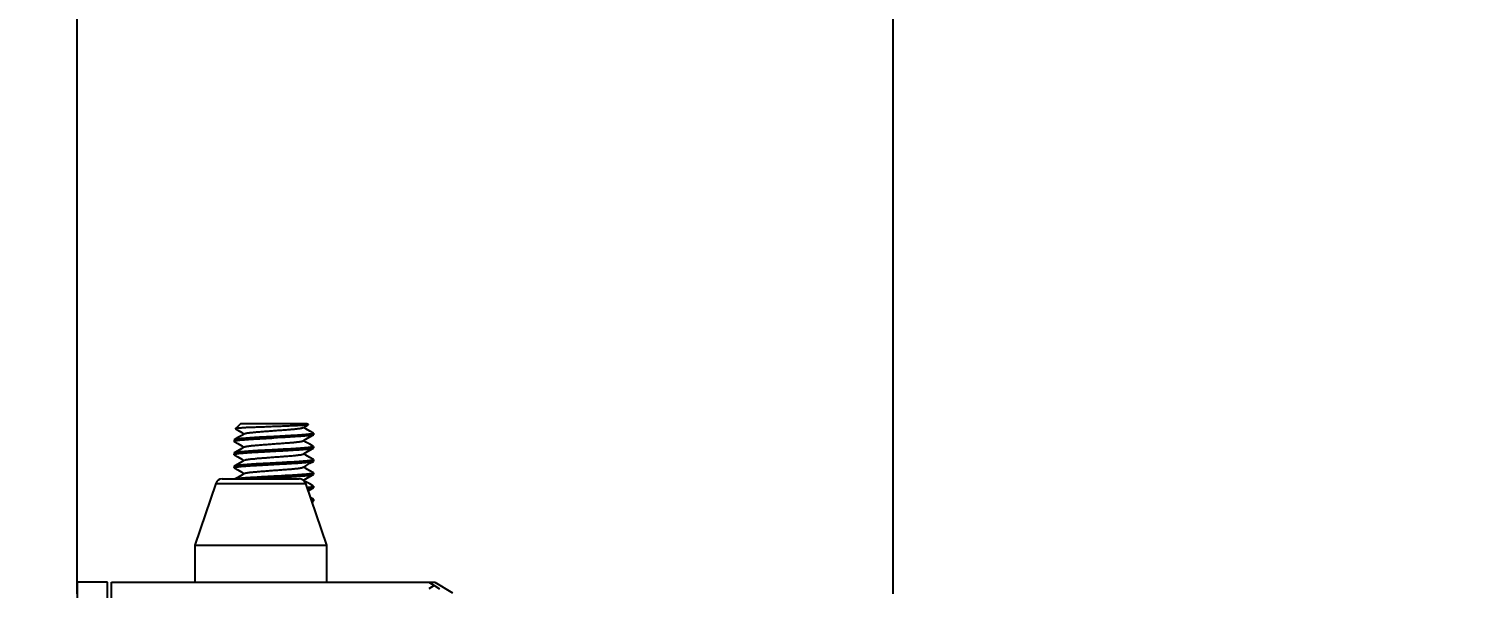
# Model space of a CAD drawing. Header units: millimetres. Extents: x 1409 to 26878, y 589 to 5187.
# Drawn here: x 18723.6 to 18832, y 3937.1 to 3979.4 of the extents above; entities that cross this region are included whole.
import ezdxf

# ---------------------------------------------------------------- set-up
doc = ezdxf.new("R2010")
doc.units = ezdxf.units.MM
doc.layers.add('02___PRT_ALL_AXES', color=7, linetype='Continuous')
doc.styles.get("Standard").update_dxf_attribs({"font": 'arial.ttf'})
doc.dimstyles.new('ISO-25', dxfattribs={"dimtxt": 50, "dimasz": 50, "dimexe": 1.25, "dimexo": 0.625, "dimtad": 1, "dimtxsty": 'Standard', "dimcen": 2.5, "dimadec": 0, "dimazin": 0, "dimtfac": 1, "dimtmove": 0, "dimatfit": 3, "dimfxl": 1, "dimarcsym": 0})

# ---------------------------------------------------------------- blocks, each defined once
blk = doc.blocks.new('*D82')
at = {"color": 0, "lineweight": -2, "transparency": 16777216}
for p, q in [((18727.3, 3936.72), (18727.3, 4252.58)), ((18788.9, 3936.72), (18788.9, 4252.58)), ((18677.3, 4251.33), (18627.3, 4251.33)), ((18788.9, 4251.33), (18727.3, 4251.33)), ((18838.9, 4251.33), (18888.9, 4251.33))]:
    blk.add_line(p, q, dxfattribs=at)
at = {"color": 0, "transparency": 16777216}
for points in [[(18677.3, 4259.66), (18677.3, 4242.99), (18727.3, 4251.33)], [(18838.9, 4259.66), (18838.9, 4242.99), (18788.9, 4251.33)]]:
    blk.add_solid(points, dxfattribs=at)
at = {"layer": 'Defpoints', "color": 0, "transparency": 16777216}
for p in [(18727.3, 4251.33), (18727.3, 3936.1), (18788.9, 3936.1)]:
    blk.add_point(p, dxfattribs=at)
at = {"color": 0, "transparency": 16777216, "insert": (18758.1, 4284.32), "char_height": 50, "attachment_point": 5}
blk.add_mtext('61,6 [2 3/8"]', dxfattribs=at)
blk = doc.blocks.new('5555')
at = {"color": 7, "linetype": 'Continuous'}
for p, q in [((2267.3, 3846.51), (2266.9, 3846.1)), ((2266.9, 3846.1), (2266.9, 3846.09)), ((2267.3, 3846.51), (2272.3, 3846.51)), ((2272.3, 3846.51), (2272.39, 3846.42)), ((2272.39, 3846.42), (2272.39, 3846.41)), ((2266.81, 3845.27), (2266.8, 3845.26)), ((2272.79, 3845.77), (2272.8, 3845.76)), ((2272.8, 3845.66), (2272.79, 3845.64)), ((2266.81, 3844.27), (2266.8, 3844.26)), ((2266.81, 3844.14), (2266.8, 3844.16)), ((2272.79, 3844.77), (2272.8, 3844.76)), ((2272.79, 3844.64), (2272.8, 3844.66)), ((2266.81, 3843.27), (2266.8, 3843.26)), ((2266.81, 3843.14), (2266.8, 3843.16)), ((2272.79, 3843.77), (2272.8, 3843.76)), ((2272.79, 3843.64), (2272.8, 3843.66)), ((2272.79, 3842.77), (2272.8, 3842.76)), ((2265.41, 3841.97), (2263.83, 3837.31)), ((2265.41, 3841.97), (2272.19, 3841.97)), ((2265.89, 3842.31), (2271.72, 3842.31)), ((2272.19, 3841.97), (2273.78, 3837.31)), ((2272.79, 3842.64), (2272.8, 3842.66)), ((2272.8, 3841.76), (2272.79, 3841.77)), ((2272.79, 3841.64), (2272.8, 3841.66)), ((2272.79, 3840.77), (2272.55, 3840.91)), ((2272.67, 3840.57), (2272.79, 3840.64)), ((2272.8, 3840.76), (2272.79, 3840.77)), ((2272.79, 3840.64), (2272.8, 3840.66)), ((2263.83, 3837.31), (2273.78, 3837.31)), ((2254.95, 3834.51), (2254.95, 3497.01)), ((2257.25, 3834.51), (2254.95, 3834.51)), ((2257.25, 3497.01), (2257.25, 3834.51)), ((2257.55, 3824.21), (2257.55, 3834.51)), ((2257.55, 3834.51), (2281.95, 3834.51)), ((2281.51, 3834.51), (2281.91, 3834.26)), ((2281.91, 3834.26), (2281.51, 3834.01)), ((2282.34, 3833.99), (2281.91, 3834.26)), ((2281.95, 3834.51), (2283.29, 3833.7))]:
    blk.add_line(p, q, dxfattribs=at)
for points in [[(2266.9, 3846.09), (2267.09, 3845.99), (2267.39, 3845.81), (2267.56, 3845.71)], [(2272.01, 3846.19), (2272.22, 3846.31), (2272.39, 3846.41)], [(2272.79, 3845.77), (2272.52, 3845.93), (2272.22, 3846.1), (2272.04, 3846.21)], [(2267.6, 3845.73), (2267.38, 3845.6), (2267.08, 3845.43), (2266.81, 3845.27)], [(2266.81, 3845.14), (2267.09, 3844.99), (2267.39, 3844.81), (2267.56, 3844.71)], [(2272.01, 3845.19), (2272.22, 3845.31), (2272.52, 3845.49), (2272.79, 3845.64)], [(2272.79, 3844.77), (2272.52, 3844.93), (2272.22, 3845.1), (2272.04, 3845.21)], [(2267.6, 3844.73), (2267.38, 3844.6), (2267.08, 3844.43), (2266.81, 3844.27)], [(2266.81, 3844.14), (2267.09, 3843.99), (2267.39, 3843.81), (2267.56, 3843.71)], [(2272.01, 3844.19), (2272.22, 3844.31), (2272.52, 3844.49), (2272.79, 3844.64)], [(2272.79, 3843.77), (2272.52, 3843.93), (2272.22, 3844.1), (2272.04, 3844.21)], [(2267.6, 3843.73), (2267.38, 3843.6), (2267.08, 3843.43), (2266.81, 3843.27)], [(2266.81, 3843.14), (2267.09, 3842.99), (2267.39, 3842.81), (2267.56, 3842.71)], [(2272.01, 3843.19), (2272.22, 3843.31), (2272.52, 3843.49), (2272.79, 3843.64)], [(2272.79, 3842.77), (2272.52, 3842.93), (2272.22, 3843.1), (2272.04, 3843.21)], [(2267.6, 3842.73), (2267.38, 3842.6), (2267.08, 3842.43), (2266.88, 3842.31)], [(2272.02, 3842.2), (2272.22, 3842.31), (2272.52, 3842.49), (2272.79, 3842.64)], [(2272.79, 3841.77), (2272.52, 3841.93), (2272.22, 3842.1), (2272.04, 3842.21)], [(2272.38, 3841.41), (2272.52, 3841.49), (2272.79, 3841.64)]]:
    blk.add_lwpolyline(points, dxfattribs=at)
for centre, start, end in [((2265.89, 3841.81), 90, 161.222), ((2271.72, 3841.81), 18.778, 90)]:
    blk.add_arc(centre, 0.5, start, end, dxfattribs=at)
for points, knots in [([(2272.37, 3846.4), (2272.36, 3846.4), (2272.34, 3846.4), (2272.32, 3846.39), (2272.28, 3846.39), (2272.24, 3846.38), (2272.2, 3846.38), (2272.13, 3846.37), (2272.02, 3846.36), (2271.89, 3846.35), (2271.73, 3846.34), (2271.55, 3846.33), (2271.36, 3846.32), (2271.15, 3846.32), (2270.84, 3846.3), (2270.45, 3846.29), (2269.95, 3846.27), (2269.45, 3846.25), (2269.03, 3846.23), (2268.7, 3846.22), (2268.47, 3846.21), (2268.25, 3846.2), (2268.04, 3846.19), (2267.84, 3846.19), (2267.66, 3846.18), (2267.5, 3846.17), (2267.35, 3846.16), (2267.24, 3846.15), (2267.16, 3846.14), (2267.11, 3846.14), (2267.07, 3846.14), (2267.03, 3846.13), (2266.99, 3846.13), (2266.96, 3846.12), (2266.94, 3846.12), (2266.92, 3846.11), (2266.91, 3846.11), (2266.9, 3846.11), (2266.9, 3846.11), (2266.9, 3846.1), (2266.9, 3846.1)], [0, 0, 0, 0, 0.003948, 0.00899, 0.01512, 0.022325, 0.030594, 0.039905, 0.061553, 0.087067, 0.116196, 0.148663, 0.184163, 0.222362, 0.262911, 0.34956, 0.441011, 0.534058, 0.625507, 0.669662, 0.712279, 0.753005, 0.791514, 0.827491, 0.860657, 0.890747, 0.917533, 0.940812, 0.951081, 0.960412, 0.96879, 0.976198, 0.982625, 0.988065, 0.992513, 0.99597, 0.99733, 0.998448, 0.999333, 1, 1, 1, 1]), ([(2267.6, 3845.73), (2267.6, 3845.73), (2267.61, 3845.74), (2267.63, 3845.74), (2267.66, 3845.75), (2267.68, 3845.76), (2267.72, 3845.77), (2267.77, 3845.78), (2267.84, 3845.79), (2267.94, 3845.8), (2268.06, 3845.82), (2268.19, 3845.83), (2268.34, 3845.84), (2268.49, 3845.86), (2268.72, 3845.88), (2269.02, 3845.9), (2269.41, 3845.93), (2269.8, 3845.96), (2270.2, 3845.99), (2270.58, 3846.02), (2270.88, 3846.04), (2271.11, 3846.06), (2271.27, 3846.07), (2271.41, 3846.09), (2271.54, 3846.1), (2271.66, 3846.12), (2271.76, 3846.13), (2271.84, 3846.14), (2271.89, 3846.15), (2271.92, 3846.16), (2271.95, 3846.17), (2271.97, 3846.17), (2271.99, 3846.18), (2272, 3846.19), (2272.01, 3846.19)], [0, 0, 0, 0, 0.00367, 0.008268, 0.013815, 0.020314, 0.02776, 0.036146, 0.055692, 0.078812, 0.105333, 0.135051, 0.167723, 0.203095, 0.240876, 0.322432, 0.40975, 0.499999, 0.590248, 0.677567, 0.759122, 0.796904, 0.832273, 0.86495, 0.894664, 0.921187, 0.944307, 0.96385, 0.972239, 0.979687, 0.986183, 0.991728, 0.996326, 1, 1, 1, 1]), ([(2272.39, 3846.41), (2272.38, 3846.41), (2272.38, 3846.41), (2272.37, 3846.4), (2272.37, 3846.4)], [0, 0, 0, 0, 0.422017, 1, 1, 1, 1]), ([(2266.8, 3845.16), (2266.8, 3845.16), (2266.8, 3845.16), (2266.81, 3845.17), (2266.81, 3845.17), (2266.82, 3845.17), (2266.83, 3845.18), (2266.83, 3845.18), (2266.85, 3845.19), (2266.87, 3845.19), (2266.89, 3845.2), (2266.93, 3845.21), (2266.98, 3845.21), (2267.03, 3845.22), (2267.09, 3845.23), (2267.16, 3845.24), (2267.23, 3845.25), (2267.34, 3845.26), (2267.49, 3845.27), (2267.69, 3845.28), (2267.9, 3845.3), (2268.14, 3845.32), (2268.39, 3845.33), (2268.66, 3845.35), (2268.93, 3845.36), (2269.32, 3845.38), (2269.61, 3845.4), (2269.8, 3845.41)], [0, 0, 0, 0, 0.001328, 0.002902, 0.004879, 0.007337, 0.010318, 0.013844, 0.017928, 0.022575, 0.033566, 0.046822, 0.062332, 0.08007, 0.099995, 0.122065, 0.146235, 0.172447, 0.230742, 0.296409, 0.368818, 0.447283, 0.531053, 0.619324, 0.711239, 0.805938, 1, 1, 1, 1]), ([(2266.81, 3845.14), (2266.81, 3845.15), (2266.81, 3845.15), (2266.81, 3845.15), (2266.8, 3845.16), (2266.8, 3845.16), (2266.8, 3845.16)], [0, 0, 0, 0, 0.329526, 0.597207, 0.813915, 1, 1, 1, 1]), ([(2269.8, 3845.51), (2269.62, 3845.5), (2269.26, 3845.48), (2268.81, 3845.46), (2268.47, 3845.44), (2268.23, 3845.42), (2268, 3845.41), (2267.79, 3845.39), (2267.59, 3845.38), (2267.41, 3845.36), (2267.26, 3845.35), (2267.12, 3845.33), (2267.03, 3845.32), (2266.96, 3845.31), (2266.92, 3845.3), (2266.88, 3845.3), (2266.85, 3845.29), (2266.83, 3845.28), (2266.82, 3845.28), (2266.82, 3845.27), (2266.81, 3845.27)], [0, 0, 0, 0, 0.184087, 0.361931, 0.446591, 0.527462, 0.603841, 0.675081, 0.74058, 0.799785, 0.8522, 0.897387, 0.934985, 0.950841, 0.964701, 0.976546, 0.986365, 0.994165, 0.997323, 1, 1, 1, 1]), ([(2267.6, 3844.73), (2267.6, 3844.73), (2267.61, 3844.74), (2267.63, 3844.74), (2267.66, 3844.75), (2267.68, 3844.76), (2267.72, 3844.77), (2267.77, 3844.78), (2267.84, 3844.79), (2267.94, 3844.8), (2268.06, 3844.82), (2268.19, 3844.83), (2268.34, 3844.84), (2268.49, 3844.86), (2268.72, 3844.88), (2269.02, 3844.9), (2269.41, 3844.93), (2269.8, 3844.96), (2270.2, 3844.99), (2270.58, 3845.02), (2270.88, 3845.04), (2271.11, 3845.06), (2271.27, 3845.07), (2271.41, 3845.09), (2271.54, 3845.1), (2271.66, 3845.12), (2271.76, 3845.13), (2271.84, 3845.14), (2271.89, 3845.15), (2271.92, 3845.16), (2271.95, 3845.17), (2271.97, 3845.17), (2271.99, 3845.18), (2272, 3845.19), (2272.01, 3845.19)], [0, 0, 0, 0, 0.003673, 0.008273, 0.013818, 0.020314, 0.02776, 0.036149, 0.055695, 0.078813, 0.105337, 0.135051, 0.167726, 0.203097, 0.240877, 0.322433, 0.409752, 0.500001, 0.590249, 0.677567, 0.759124, 0.796904, 0.832276, 0.864949, 0.894665, 0.921188, 0.944306, 0.963853, 0.97224, 0.979685, 0.986183, 0.991729, 0.996329, 1, 1, 1, 1]), ([(2272.8, 3845.76), (2272.8, 3845.76), (2272.8, 3845.75), (2272.8, 3845.75), (2272.79, 3845.75), (2272.79, 3845.74), (2272.78, 3845.74), (2272.77, 3845.74), (2272.76, 3845.73), (2272.74, 3845.73), (2272.71, 3845.72), (2272.67, 3845.71), (2272.62, 3845.7), (2272.57, 3845.7), (2272.51, 3845.69), (2272.45, 3845.68), (2272.37, 3845.67), (2272.26, 3845.66), (2272.11, 3845.65), (2271.92, 3845.63), (2271.7, 3845.62), (2271.46, 3845.6), (2271.21, 3845.59), (2270.95, 3845.57), (2270.67, 3845.56), (2270.29, 3845.53), (2270, 3845.52), (2269.8, 3845.51)], [0, 0, 0, 0, 0.001328, 0.002903, 0.00488, 0.00734, 0.010322, 0.013847, 0.017929, 0.022574, 0.033566, 0.046826, 0.062334, 0.080068, 0.099995, 0.122069, 0.146236, 0.172445, 0.230745, 0.296408, 0.36882, 0.447283, 0.531057, 0.619321, 0.711234, 0.805943, 1, 1, 1, 1]), ([(2272.79, 3845.64), (2272.79, 3845.64), (2272.78, 3845.64), (2272.77, 3845.64), (2272.75, 3845.63), (2272.72, 3845.62), (2272.69, 3845.61), (2272.65, 3845.61), (2272.58, 3845.6), (2272.48, 3845.58), (2272.35, 3845.57), (2272.19, 3845.56), (2272.01, 3845.54), (2271.82, 3845.53), (2271.61, 3845.51), (2271.38, 3845.5), (2271.14, 3845.48), (2270.79, 3845.46), (2270.35, 3845.44), (2269.99, 3845.42), (2269.8, 3845.41)], [0, 0, 0, 0, 0.002677, 0.005834, 0.013634, 0.023455, 0.0353, 0.049159, 0.065015, 0.102613, 0.147799, 0.200216, 0.25942, 0.324919, 0.396159, 0.472539, 0.553409, 0.638069, 0.815914, 1, 1, 1, 1]), ([(2266.8, 3844.16), (2266.8, 3844.16), (2266.8, 3844.16), (2266.81, 3844.17), (2266.81, 3844.17), (2266.82, 3844.17), (2266.83, 3844.18), (2266.83, 3844.18), (2266.85, 3844.19), (2266.87, 3844.19), (2266.89, 3844.2), (2266.93, 3844.21), (2266.98, 3844.21), (2267.03, 3844.22), (2267.09, 3844.23), (2267.16, 3844.24), (2267.23, 3844.25), (2267.34, 3844.26), (2267.49, 3844.27), (2267.69, 3844.28), (2267.9, 3844.3), (2268.14, 3844.32), (2268.39, 3844.33), (2268.66, 3844.35), (2268.93, 3844.36), (2269.32, 3844.38), (2269.61, 3844.4), (2269.8, 3844.41)], [0, 0, 0, 0, 0.001328, 0.002903, 0.00488, 0.00734, 0.010322, 0.013847, 0.017929, 0.022574, 0.033566, 0.046826, 0.062334, 0.080068, 0.099995, 0.122069, 0.146236, 0.172445, 0.230745, 0.296408, 0.36882, 0.447283, 0.531057, 0.619321, 0.711234, 0.805943, 1, 1, 1, 1]), ([(2269.8, 3844.51), (2269.62, 3844.5), (2269.26, 3844.48), (2268.81, 3844.46), (2268.47, 3844.44), (2268.23, 3844.42), (2268, 3844.41), (2267.79, 3844.39), (2267.59, 3844.38), (2267.41, 3844.36), (2267.26, 3844.35), (2267.12, 3844.33), (2267.03, 3844.32), (2266.96, 3844.31), (2266.92, 3844.3), (2266.88, 3844.3), (2266.85, 3844.29), (2266.83, 3844.28), (2266.82, 3844.28), (2266.82, 3844.27), (2266.81, 3844.27)], [0, 0, 0, 0, 0.184094, 0.361926, 0.446592, 0.527463, 0.60384, 0.67508, 0.740578, 0.799785, 0.852198, 0.897387, 0.934982, 0.950842, 0.964701, 0.976543, 0.986362, 0.994166, 0.997324, 1, 1, 1, 1]), ([(2267.6, 3843.73), (2267.6, 3843.73), (2267.61, 3843.74), (2267.63, 3843.74), (2267.66, 3843.75), (2267.68, 3843.76), (2267.72, 3843.77), (2267.77, 3843.78), (2267.84, 3843.79), (2267.94, 3843.8), (2268.06, 3843.82), (2268.19, 3843.83), (2268.34, 3843.84), (2268.49, 3843.86), (2268.72, 3843.88), (2269.02, 3843.9), (2269.41, 3843.93), (2269.8, 3843.96), (2270.2, 3843.99), (2270.58, 3844.02), (2270.88, 3844.04), (2271.11, 3844.06), (2271.27, 3844.07), (2271.41, 3844.09), (2271.54, 3844.1), (2271.66, 3844.12), (2271.76, 3844.13), (2271.84, 3844.14), (2271.89, 3844.15), (2271.92, 3844.16), (2271.95, 3844.17), (2271.97, 3844.17), (2271.99, 3844.18), (2272, 3844.19), (2272.01, 3844.19)], [0, 0, 0, 0, 0.003672, 0.008269, 0.013813, 0.020312, 0.027761, 0.036148, 0.05569, 0.078813, 0.105333, 0.13505, 0.167725, 0.203094, 0.240877, 0.322432, 0.409751, 0.5, 0.590249, 0.677568, 0.759123, 0.796906, 0.832275, 0.86495, 0.894667, 0.921187, 0.94431, 0.963852, 0.972239, 0.979687, 0.986187, 0.991731, 0.996328, 1, 1, 1, 1]), ([(2272.8, 3844.76), (2272.8, 3844.76), (2272.8, 3844.75), (2272.8, 3844.75), (2272.79, 3844.75), (2272.79, 3844.74), (2272.78, 3844.74), (2272.77, 3844.74), (2272.76, 3844.73), (2272.74, 3844.73), (2272.71, 3844.72), (2272.67, 3844.71), (2272.62, 3844.7), (2272.57, 3844.7), (2272.51, 3844.69), (2272.45, 3844.68), (2272.37, 3844.67), (2272.26, 3844.66), (2272.11, 3844.65), (2271.92, 3844.63), (2271.7, 3844.62), (2271.46, 3844.6), (2271.21, 3844.59), (2270.95, 3844.57), (2270.67, 3844.56), (2270.29, 3844.53), (2270, 3844.52), (2269.8, 3844.51)], [0, 0, 0, 0, 0.001328, 0.002903, 0.00488, 0.00734, 0.010322, 0.013847, 0.017929, 0.022574, 0.033566, 0.046826, 0.062334, 0.080068, 0.099995, 0.122069, 0.146236, 0.172445, 0.230745, 0.296408, 0.36882, 0.447283, 0.531057, 0.619321, 0.711234, 0.805943, 1, 1, 1, 1]), ([(2269.8, 3844.41), (2269.99, 3844.42), (2270.35, 3844.44), (2270.79, 3844.46), (2271.14, 3844.48), (2271.38, 3844.5), (2271.61, 3844.51), (2271.82, 3844.53), (2272.01, 3844.54), (2272.19, 3844.56), (2272.35, 3844.57), (2272.48, 3844.58), (2272.58, 3844.6), (2272.65, 3844.61), (2272.69, 3844.61), (2272.72, 3844.62), (2272.75, 3844.63), (2272.77, 3844.64), (2272.78, 3844.64), (2272.79, 3844.64), (2272.79, 3844.64)], [0, 0, 0, 0, 0.184087, 0.361931, 0.446591, 0.527462, 0.603841, 0.675081, 0.74058, 0.799785, 0.8522, 0.897387, 0.934985, 0.950841, 0.964701, 0.976546, 0.986365, 0.994165, 0.997323, 1, 1, 1, 1]), ([(2266.8, 3843.16), (2266.8, 3843.16), (2266.8, 3843.16), (2266.81, 3843.17), (2266.81, 3843.17), (2266.82, 3843.17), (2266.83, 3843.18), (2266.83, 3843.18), (2266.85, 3843.19), (2266.87, 3843.19), (2266.89, 3843.2), (2266.93, 3843.21), (2266.98, 3843.21), (2267.03, 3843.22), (2267.09, 3843.23), (2267.16, 3843.24), (2267.23, 3843.25), (2267.34, 3843.26), (2267.49, 3843.27), (2267.69, 3843.28), (2267.9, 3843.3), (2268.14, 3843.32), (2268.39, 3843.33), (2268.66, 3843.35), (2268.93, 3843.36), (2269.32, 3843.38), (2269.61, 3843.4), (2269.8, 3843.41)], [0, 0, 0, 0, 0.001328, 0.002903, 0.00488, 0.00734, 0.010322, 0.013847, 0.017929, 0.022574, 0.033566, 0.046826, 0.062334, 0.080068, 0.099995, 0.122069, 0.146236, 0.172445, 0.230745, 0.296408, 0.36882, 0.447283, 0.531057, 0.619321, 0.711234, 0.805943, 1, 1, 1, 1]), ([(2269.8, 3843.51), (2269.62, 3843.5), (2269.26, 3843.48), (2268.81, 3843.46), (2268.47, 3843.44), (2268.23, 3843.42), (2268, 3843.41), (2267.79, 3843.39), (2267.59, 3843.38), (2267.41, 3843.36), (2267.26, 3843.35), (2267.12, 3843.33), (2267.03, 3843.32), (2266.96, 3843.31), (2266.92, 3843.3), (2266.88, 3843.3), (2266.85, 3843.29), (2266.83, 3843.28), (2266.82, 3843.28), (2266.82, 3843.27), (2266.81, 3843.27)], [0, 0, 0, 0, 0.184087, 0.361931, 0.446591, 0.527462, 0.603841, 0.675081, 0.74058, 0.799785, 0.8522, 0.897387, 0.934985, 0.950841, 0.964701, 0.976546, 0.986365, 0.994165, 0.997323, 1, 1, 1, 1]), ([(2267.6, 3842.73), (2267.6, 3842.73), (2267.61, 3842.74), (2267.63, 3842.74), (2267.66, 3842.75), (2267.68, 3842.76), (2267.72, 3842.77), (2267.77, 3842.78), (2267.84, 3842.79), (2267.94, 3842.8), (2268.06, 3842.82), (2268.19, 3842.83), (2268.34, 3842.84), (2268.49, 3842.86), (2268.72, 3842.88), (2269.02, 3842.9), (2269.41, 3842.93), (2269.8, 3842.96), (2270.2, 3842.99), (2270.58, 3843.02), (2270.88, 3843.04), (2271.11, 3843.06), (2271.27, 3843.07), (2271.41, 3843.09), (2271.54, 3843.1), (2271.66, 3843.12), (2271.76, 3843.13), (2271.84, 3843.14), (2271.89, 3843.15), (2271.92, 3843.16), (2271.95, 3843.17), (2271.97, 3843.17), (2271.99, 3843.18), (2272, 3843.19), (2272.01, 3843.19)], [0, 0, 0, 0, 0.003671, 0.00827, 0.013817, 0.020315, 0.02776, 0.036146, 0.055693, 0.078812, 0.105334, 0.135051, 0.167724, 0.203096, 0.240876, 0.322432, 0.409751, 0.499999, 0.590248, 0.677567, 0.759122, 0.796903, 0.832273, 0.864949, 0.894663, 0.921187, 0.944306, 0.96385, 0.97224, 0.979686, 0.986182, 0.991727, 0.996327, 1, 1, 1, 1]), ([(2272.8, 3843.76), (2272.8, 3843.76), (2272.8, 3843.75), (2272.8, 3843.75), (2272.79, 3843.75), (2272.79, 3843.74), (2272.78, 3843.74), (2272.77, 3843.74), (2272.76, 3843.73), (2272.74, 3843.73), (2272.71, 3843.72), (2272.67, 3843.71), (2272.62, 3843.7), (2272.57, 3843.7), (2272.51, 3843.69), (2272.45, 3843.68), (2272.37, 3843.67), (2272.26, 3843.66), (2272.11, 3843.65), (2271.92, 3843.63), (2271.7, 3843.62), (2271.46, 3843.6), (2271.21, 3843.59), (2270.95, 3843.57), (2270.67, 3843.56), (2270.29, 3843.53), (2270, 3843.52), (2269.8, 3843.51)], [0, 0, 0, 0, 0.001328, 0.002903, 0.00488, 0.00734, 0.010322, 0.013847, 0.017929, 0.022574, 0.033566, 0.046826, 0.062334, 0.080068, 0.099995, 0.122069, 0.146236, 0.172445, 0.230745, 0.296408, 0.36882, 0.447283, 0.531057, 0.619321, 0.711234, 0.805943, 1, 1, 1, 1]), ([(2269.8, 3843.41), (2269.99, 3843.42), (2270.35, 3843.44), (2270.79, 3843.46), (2271.14, 3843.48), (2271.38, 3843.5), (2271.61, 3843.51), (2271.82, 3843.53), (2272.01, 3843.54), (2272.19, 3843.56), (2272.35, 3843.57), (2272.48, 3843.58), (2272.58, 3843.6), (2272.65, 3843.61), (2272.69, 3843.61), (2272.72, 3843.62), (2272.75, 3843.63), (2272.77, 3843.64), (2272.78, 3843.64), (2272.79, 3843.64), (2272.79, 3843.64)], [0, 0, 0, 0, 0.184087, 0.361931, 0.446591, 0.527462, 0.603841, 0.675081, 0.74058, 0.799785, 0.8522, 0.897387, 0.934985, 0.950841, 0.964701, 0.976546, 0.986365, 0.994165, 0.997323, 1, 1, 1, 1]), ([(2272.8, 3842.76), (2272.8, 3842.76), (2272.8, 3842.75), (2272.8, 3842.75), (2272.79, 3842.75), (2272.79, 3842.74), (2272.78, 3842.74), (2272.77, 3842.74), (2272.76, 3842.73), (2272.74, 3842.73), (2272.71, 3842.72), (2272.67, 3842.71), (2272.62, 3842.7), (2272.57, 3842.7), (2272.51, 3842.69), (2272.45, 3842.68), (2272.37, 3842.67), (2272.26, 3842.66), (2272.11, 3842.65), (2271.92, 3842.63), (2271.7, 3842.62), (2271.46, 3842.6), (2271.21, 3842.59), (2270.95, 3842.57), (2270.67, 3842.56), (2270.29, 3842.53), (2270, 3842.52), (2269.8, 3842.51)], [0, 0, 0, 0, 0.001328, 0.002903, 0.00488, 0.00734, 0.010322, 0.013847, 0.017929, 0.022574, 0.033566, 0.046826, 0.062334, 0.080068, 0.099995, 0.122069, 0.146236, 0.172445, 0.230745, 0.296408, 0.36882, 0.447283, 0.531057, 0.619321, 0.711234, 0.805943, 1, 1, 1, 1]), ([(2269.8, 3842.51), (2269.65, 3842.5), (2269.34, 3842.48), (2268.88, 3842.46), (2268.45, 3842.43), (2268.05, 3842.41), (2267.75, 3842.39), (2267.53, 3842.37), (2267.38, 3842.36), (2267.25, 3842.35), (2267.13, 3842.33), (2267.04, 3842.32), (2266.98, 3842.31), (2266.95, 3842.31)], [0, 0, 0, 0, 0.164246, 0.324514, 0.476767, 0.617342, 0.74277, 0.798828, 0.849993, 0.895947, 0.936415, 0.971169, 1, 1, 1, 1]), ([(2268.04, 3842.31), (2268.17, 3842.32), (2268.45, 3842.33), (2269.04, 3842.37), (2269.49, 3842.39), (2269.8, 3842.41)], [0, 0, 0, 0, 0.227708, 0.474344, 1, 1, 1, 1]), ([(2269.8, 3842.41), (2269.99, 3842.42), (2270.35, 3842.44), (2270.79, 3842.46), (2271.14, 3842.48), (2271.38, 3842.5), (2271.61, 3842.51), (2271.82, 3842.53), (2272.01, 3842.54), (2272.19, 3842.56), (2272.35, 3842.57), (2272.48, 3842.58), (2272.58, 3842.6), (2272.65, 3842.61), (2272.69, 3842.61), (2272.72, 3842.62), (2272.75, 3842.63), (2272.77, 3842.64), (2272.78, 3842.64), (2272.79, 3842.64), (2272.79, 3842.64)], [0, 0, 0, 0, 0.184087, 0.361931, 0.446591, 0.527462, 0.603841, 0.675081, 0.74058, 0.799785, 0.8522, 0.897387, 0.934985, 0.950841, 0.964701, 0.976546, 0.986365, 0.994165, 0.997323, 1, 1, 1, 1]), ([(2272.3, 3841.67), (2272.33, 3841.67), (2272.41, 3841.68), (2272.51, 3841.69), (2272.58, 3841.7), (2272.64, 3841.71), (2272.67, 3841.71), (2272.7, 3841.72), (2272.73, 3841.72), (2272.75, 3841.73), (2272.77, 3841.73), (2272.78, 3841.74), (2272.79, 3841.74), (2272.79, 3841.75), (2272.8, 3841.75), (2272.8, 3841.75), (2272.8, 3841.76), (2272.8, 3841.76), (2272.8, 3841.76)], [0, 0, 0, 0, 0.223544, 0.420113, 0.588683, 0.662195, 0.728429, 0.787326, 0.838839, 0.882943, 0.919665, 0.949133, 0.961235, 0.971657, 0.980504, 0.987952, 0.994293, 1, 1, 1, 1]), ([(2272.33, 3841.57), (2272.36, 3841.57), (2272.42, 3841.58), (2272.5, 3841.59), (2272.58, 3841.6), (2272.64, 3841.61), (2272.69, 3841.62), (2272.73, 3841.62), (2272.75, 3841.63), (2272.77, 3841.63), (2272.78, 3841.64), (2272.79, 3841.64), (2272.79, 3841.64)], [0, 0, 0, 0, 0.197413, 0.375047, 0.532298, 0.668631, 0.783701, 0.877257, 0.915927, 0.949213, 0.977191, 1, 1, 1, 1]), ([(2272.63, 3840.71), (2272.65, 3840.71), (2272.67, 3840.71), (2272.71, 3840.72), (2272.73, 3840.72), (2272.76, 3840.73), (2272.77, 3840.74), (2272.78, 3840.74), (2272.79, 3840.74), (2272.79, 3840.75), (2272.8, 3840.75), (2272.8, 3840.75), (2272.8, 3840.76), (2272.8, 3840.76), (2272.8, 3840.76)], [0, 0, 0, 0, 0.219331, 0.411113, 0.575152, 0.711368, 0.769118, 0.820054, 0.864301, 0.902057, 0.933655, 0.959675, 0.981174, 1, 1, 1, 1]), ([(2272.67, 3840.61), (2272.68, 3840.61), (2272.71, 3840.62), (2272.74, 3840.63), (2272.76, 3840.63), (2272.77, 3840.64), (2272.78, 3840.64), (2272.79, 3840.64), (2272.79, 3840.64)], [0, 0, 0, 0, 0.341196, 0.621345, 0.738494, 0.840476, 0.927514, 1, 1, 1, 1])]:
    blk.add_open_spline(points, degree=3, knots=knots, dxfattribs=at)
at = {"layer": '02___PRT_ALL_AXES', "color": 7, "linetype": 'Continuous'}
for p, q in [((2266.8, 3845.26), (2266.8, 3845.16)), ((2272.8, 3845.76), (2272.8, 3845.66)), ((2266.8, 3844.26), (2266.8, 3844.16)), ((2272.8, 3844.76), (2272.8, 3844.66)), ((2266.8, 3843.26), (2266.8, 3843.16)), ((2272.8, 3843.76), (2272.8, 3843.66)), ((2272.8, 3842.76), (2272.8, 3842.66)), ((2272.8, 3841.76), (2272.8, 3841.66)), ((2272.8, 3840.76), (2272.8, 3840.66)), ((2263.83, 3837.31), (2263.83, 3834.51)), ((2273.78, 3837.31), (2273.78, 3834.51))]:
    blk.add_line(p, q, dxfattribs=at)
blk = doc.blocks.new('*U162')
blk.add_blockref('5555', (-2270.4, -3671.76))
blk = doc.blocks.new('*U163')
at = {"color": 0, "linetype": 'ByBlock', "lineweight": -2, "transparency": 16777216}
blk.add_blockref('*U162', (0, 1350), dxfattribs=at)

msp = doc.modelspace()

# ---------------------------------------------------------------- block references
msp.add_blockref('*U163', (18742.7511, 2424.8499))

# ---------------------------------------------------------------- dimensions: what is measured, and where the dimension line sits
dim = msp.add_linear_dim(base=(18727.3011, 4251.3283), p1=(18788.9011, 3936.0999), p2=(18727.3011, 3936.0999), dimstyle='ISO-25')
dim.commit()
dim.dimension.update_dxf_attribs({"geometry": '*D82', "text_midpoint": (18758.1011, 4251.3283), "dimtype": 160})

doc.saveas('drawing.dxf')
